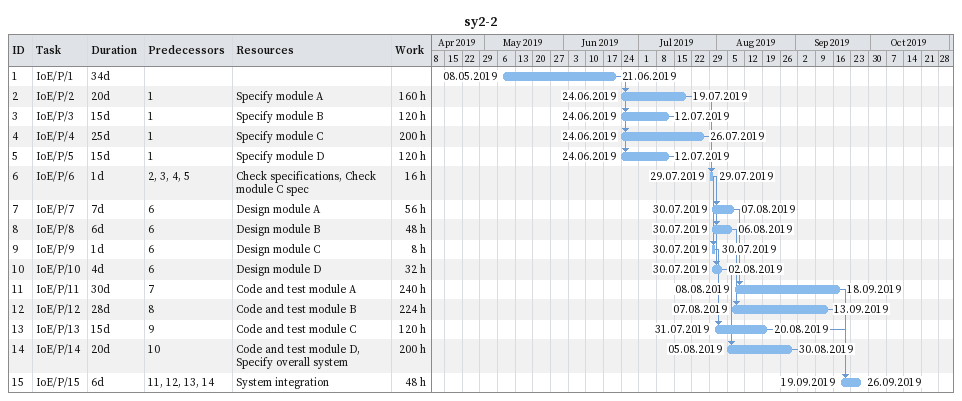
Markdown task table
sy2-2

| ID | Task | Duration | Start | Finish | Predecessors | Resources | Work (h) |
|---|---|---|---|---|---|---|---|
| 1 | IoE/P/1 | 34d | 2019-05-08 | 2019-06-21 |  |  |  |
| 2 | IoE/P/2 | 20d | 2019-06-24 | 2019-07-19 | 1 | Specify module A | 160 |
| 3 | IoE/P/3 | 15d | 2019-06-24 | 2019-07-12 | 1 | Specify module B | 120 |
| 4 | IoE/P/4 | 25d | 2019-06-24 | 2019-07-26 | 1 | Specify module C | 200 |
| 5 | IoE/P/5 | 15d | 2019-06-24 | 2019-07-12 | 1 | Specify module D | 120 |
| 6 | IoE/P/6 | 1d | 2019-07-29 | 2019-07-29 | 2, 3, 4, 5 | Check specifications, Check module C spec | 16 |
| 7 | IoE/P/7 | 7d | 2019-07-30 | 2019-08-07 | 6 | Design module A | 56 |
| 8 | IoE/P/8 | 6d | 2019-07-30 | 2019-08-06 | 6 | Design module B | 48 |
| 9 | IoE/P/9 | 1d | 2019-07-30 | 2019-07-30 | 6 | Design module C | 8 |
| 10 | IoE/P/10 | 4d | 2019-07-30 | 2019-08-02 | 6 | Design module D | 32 |
| 11 | IoE/P/11 | 30d | 2019-08-08 | 2019-09-18 | 7 | Code and test module A | 240 |
| 12 | IoE/P/12 | 28d | 2019-08-07 | 2019-09-13 | 8 | Code and test module B | 224 |
| 13 | IoE/P/13 | 15d | 2019-07-31 | 2019-08-20 | 9 | Code and test module C | 120 |
| 14 | IoE/P/14 | 20d | 2019-08-05 | 2019-08-30 | 10 | Code and test module D, Specify overall system | 200 |
| 15 | IoE/P/15 | 6d | 2019-09-19 | 2019-09-26 | 11, 12, 13, 14 | System integration | 48 |
